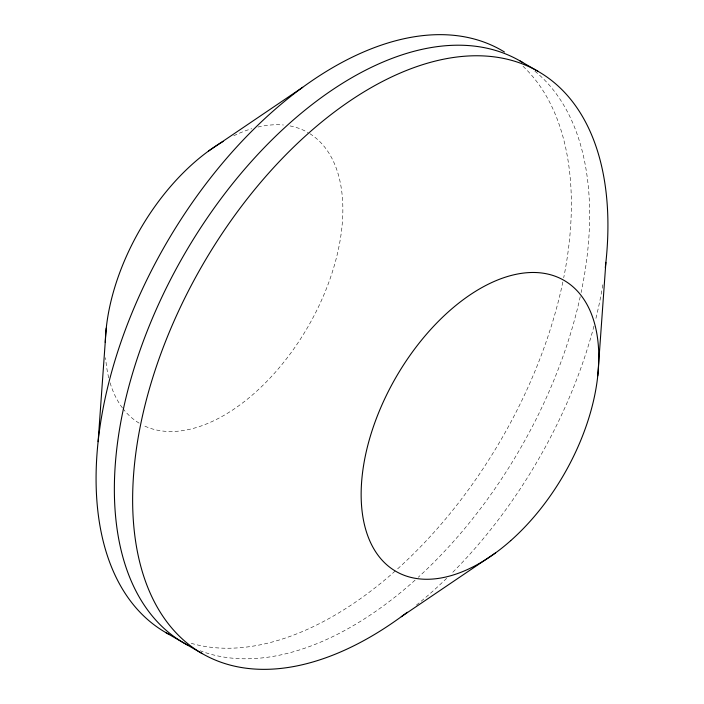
<?xml version="1.0" encoding="UTF-8"?>
<svg xmlns="http://www.w3.org/2000/svg" width="704" height="704" viewBox="0 0 704 704"><rect width="100%" height="100%" fill="white"/><g stroke="black" fill="none" stroke-linecap="round" stroke-linejoin="round"><path stroke-width="0.53" stroke-dasharray="3.52 2.64" d="M523.037 66.282A336.081 194.04 -60 0 1 563.71 277.763M562.839 282.005A336.081 194.04 -60 0 1 396.018 570.293M395.226 570.997A336.081 194.04 -60 0 1 189.05 642.673M534.882 71.183A336.081 194.04 -60 0 1 581.117 292.565M580.228 296.71A336.081 194.04 -60 0 1 418.229 577.298M415.087 580.14A336.081 194.04 -60 0 1 200.244 650.786M309.866 133.69A168.036 97.02 -60 0 1 308.51 325.838A168.036 97.02 -60 0 1 142.806 425.154M139.11 423.113A168.036 97.02 -60 0 1 123.13 408.83M122.452 407.942A168.036 97.02 -60 0 1 109.859 382.026M108.75 377.881A168.036 97.02 -60 0 1 105.618 357.711M233.754 135.766A168.036 97.02 -60 0 1 251.777 128.691M257.998 127.037A168.036 97.02 -60 0 1 283.448 124.995M290.048 125.928A168.036 97.02 -60 0 1 308.062 132.598M602.835 284.759A336.081 194.04 -60 0 1 595.311 320.839M593.965 326.084A336.081 194.04 -60 0 1 451.308 573.734M446.67 578.301A336.081 194.04 -60 0 1 415.791 605.607"/><path stroke-width="1.06" d="M98.111 441.654L106.234 328.231M597.766 375.769L605.889 262.346M208.525 151.043L302.702 87.296M401.298 616.704L495.475 552.957M520.036 60.949L538.322 71.5M165.678 632.5L202.242 653.611M169.382 634.542A336.081 194.04 -60 0 1 165.22 245.221A336.081 194.04 -60 0 1 504.478 52.017M187.66 645.093A336.081 194.04 -60 0 1 183.506 255.772A336.081 194.04 -60 0 1 522.764 62.568M105.274 342.47A168.036 97.02 -60 0 1 223.124 141.451M407.273 612.26A336.081 194.04 -60 0 1 132.986 514.51A336.081 194.04 -60 0 1 381.506 81.972A336.081 194.04 -60 0 1 605.29 267.626M510.717 540.654A168.036 97.02 -60 0 0 563.983 280.35A168.036 97.02 -60 0 0 365.191 456.632A168.036 97.02 -60 0 0 510.717 540.654"/></g></svg>
